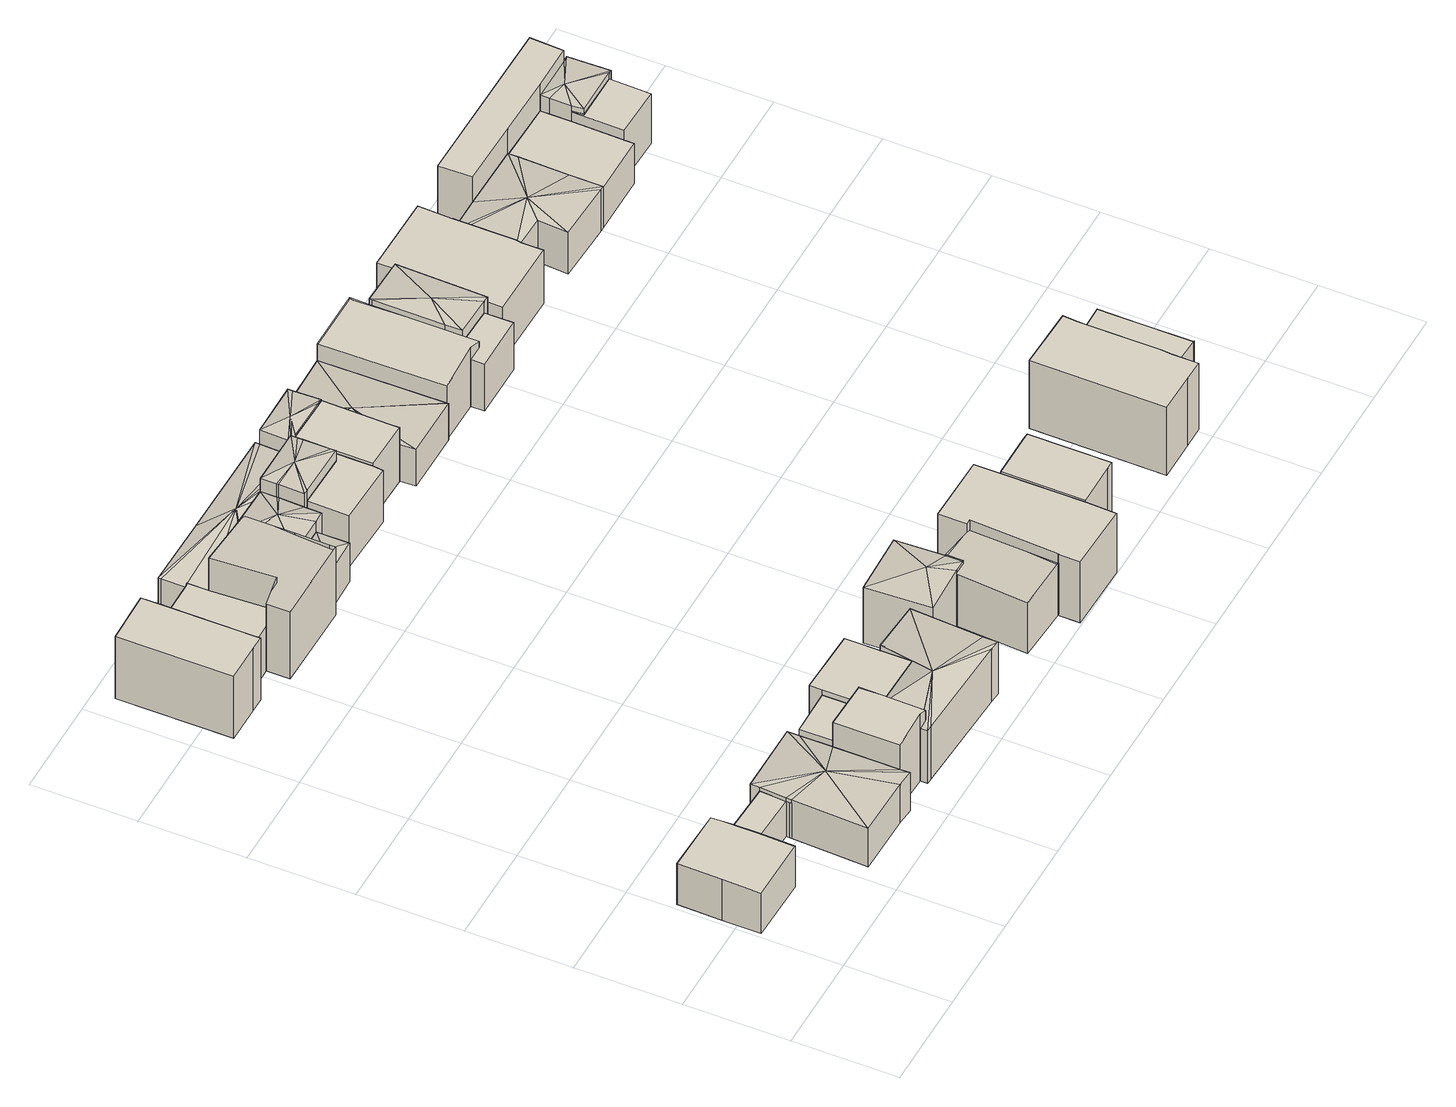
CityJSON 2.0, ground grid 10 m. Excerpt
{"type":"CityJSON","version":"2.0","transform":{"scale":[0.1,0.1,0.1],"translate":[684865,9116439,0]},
"CityObjects":{
"building1":{"type":"Building","attributes":{"Building Type":"Residential","Roof Shape":"gable","Roof Material":"Concrete Glazed Tile","Roof Material Code":"1","Roof Direction":"west","Building Height":4.65,"Roof Slope":32.8,"Footprint Area":48.59,"Solar PV Capacity Low":6.08,"Solar PV Capacity High":7.99,"Solar Annual Energy Low":8772,"Solar Annual Energy High":11561,"Suitable PV Area":36.32},"geometry":[{"type":"MultiSurface","lod":"2.2","boundaries":[[[0,1,2,3,4,5,6]],[[6,5,7,8]],[[5,4,9,7]],[[4,3,10,9]],[[3,2,11,10]],[[2,1,12,11]],[[1,0,13,12]],[[0,6,8,13]],[[8,7,9,10,11,12,13]]]}]},
"building2":{"type":"Building","attributes":{"Building Type":"Residential","Roof Shape":"flat","Roof Material":"Concrete Glazed Tile","Roof Material Code":"1","Roof Direction":"west","Building Height":4,"Roof Slope":13.8,"Footprint Area":12.95,"Solar PV Capacity Low":1.62,"Solar PV Capacity High":2.13,"Solar Annual Energy Low":2338,"Solar Annual Energy High":3081,"Suitable PV Area":9.68},"geometry":[{"type":"MultiSurface","lod":"2.2","boundaries":[[[4,3,14,15,16]],[[16,15,17,18]],[[15,14,19,17]],[[14,3,20,19]],[[3,4,21,20]],[[4,16,18,21]],[[18,17,19,20,21]]]}]},
"building3":{"type":"Building","attributes":{"Building Type":"Residential","Roof Shape":"hip","Roof Material":"Concrete Aluminum Tile","Roof Material Code":"2","Roof Direction":"west","Building Height":4.43,"Roof Slope":21.6,"Footprint Area":80.81,"Solar PV Capacity Low":10.12,"Solar PV Capacity High":13.29,"Solar Annual Energy Low":14590,"Solar Annual Energy High":19228,"Suitable PV Area":60.41},"geometry":[{"type":"MultiSurface","lod":"2.2","boundaries":[[[22,23,24,25,26,16,14,15,27,28,29]],[[29,28,30,31]],[[28,27,32,30]],[[27,15,33,32]],[[15,14,34,33]],[[14,16,35,34]],[[16,26,36,35]],[[26,25,37,36]],[[25,24,38,37]],[[24,23,39,38]],[[23,22,40,39]],[[22,29,31,40]],[[31,30,41]],[[30,32,41]],[[32,33,41]],[[33,34,41]],[[34,35,41]],[[35,36,41]],[[36,37,41]],[[37,38,41]],[[38,39,41]],[[39,40,41]],[[40,31,41]]]}]},
"building4":{"type":"Building","attributes":{"Building Type":"Residential","Roof Shape":"gable","Roof Material":"Concrete Glazed Tile","Roof Material Code":"1","Roof Direction":"west","Building Height":7.16,"Roof Slope":28.5,"Footprint Area":28.82,"Solar PV Capacity Low":3.61,"Solar PV Capacity High":4.74,"Solar Annual Energy Low":5203,"Solar Annual Energy High":6857,"Suitable PV Area":21.54},"geometry":[{"type":"MultiSurface","lod":"2.2","boundaries":[[[42,23,22,43,44,45,46]],[[46,45,47,48]],[[45,44,49,47]],[[44,43,50,49]],[[43,22,51,50]],[[22,23,52,51]],[[23,42,53,52]],[[42,46,48,53]],[[48,47,49,50,51,52,53]]]}]},
"building5":{"type":"Building","attributes":{"Building Type":"Residential","Roof Shape":"flat","Roof Material":"Concrete Glazed Tile","Roof Material Code":"1","Roof Direction":"west","Building Height":7.09,"Roof Slope":12,"Footprint Area":56.06,"Solar PV Capacity Low":7.02,"Solar PV Capacity High":9.22,"Solar Annual Energy Low":10121,"Solar Annual Energy High":13339,"Suitable PV Area":41.9},"geometry":[{"type":"MultiSurface","lod":"2.2","boundaries":[[[54,55,56,57,58,59,60,61,62,63]],[[63,62,64,65]],[[62,61,66,64]],[[61,60,67,66]],[[60,59,68,67]],[[59,58,69,68]],[[58,57,70,69]],[[57,56,71,70]],[[56,55,72,71]],[[55,54,73,72]],[[54,63,65,73]],[[65,64,66,67,68,69,70,71,72,73]]]}]},
"building6":{"type":"Building","attributes":{"Building Type":"Residential","Roof Shape":"shed","Roof Material":"Concrete Glazed Tile","Roof Material Code":"1","Roof Direction":"west","Building Height":5.05,"Roof Slope":14.4,"Footprint Area":14.86,"Solar PV Capacity Low":1.86,"Solar PV Capacity High":2.44,"Solar Annual Energy Low":2682,"Solar Annual Energy High":3535,"Suitable PV Area":11.11},"geometry":[{"type":"MultiSurface","lod":"2.2","boundaries":[[[24,23,42,74]],[[74,42,75,76]],[[42,23,77,75]],[[23,24,78,77]],[[24,74,76,78]],[[76,75,77,78]]]}]},
"building7":{"type":"Building","attributes":{"Building Type":"Residential","Roof Shape":"shed","Roof Material":"Concrete Glazed Tile","Roof Material Code":"1","Roof Direction":"west","Building Height":4.99,"Roof Slope":16.9,"Footprint Area":43.11,"Solar PV Capacity Low":5.4,"Solar PV Capacity High":7.09,"Solar Annual Energy Low":7783,"Solar Annual Energy High":10257,"Suitable PV Area":32.22},"geometry":[{"type":"MultiSurface","lod":"2.2","boundaries":[[[79,57,56,55,54,80,81,82,83]],[[83,82,84,85]],[[82,81,86,84]],[[81,80,87,86]],[[80,54,88,87]],[[54,55,89,88]],[[55,56,90,89]],[[56,57,91,90]],[[57,79,92,91]],[[79,83,85,92]],[[85,84,86,87,88,89,90,91,92]]]}]},
"building8":{"type":"Building","attributes":{"Building Type":"Residential","Roof Shape":"shed","Roof Material":"Concrete Glazed Tile","Roof Material Code":"1","Roof Direction":"west","Building Height":5.4,"Roof Slope":18.8,"Footprint Area":41.82,"Solar PV Capacity Low":5.24,"Solar PV Capacity High":6.88,"Solar Annual Energy Low":7551,"Solar Annual Energy High":9951,"Suitable PV Area":31.26},"geometry":[{"type":"MultiSurface","lod":"2.2","boundaries":[[[93,74,42,46,45,94,95,96]],[[96,95,97,98]],[[95,94,99,97]],[[94,45,100,99]],[[45,46,101,100]],[[46,42,102,101]],[[42,74,103,102]],[[74,93,104,103]],[[93,96,98,104]],[[98,97,99,100,101,102,103,104]]]}]},
"building9":{"type":"Building","attributes":{"Building Type":"Residential","Roof Shape":"hip","Roof Material":"Concrete Glazed Tile","Roof Material Code":"1","Roof Direction":"west","Building Height":5.96,"Roof Slope":29.7,"Footprint Area":73,"Solar PV Capacity Low":9.14,"Solar PV Capacity High":12,"Solar Annual Energy Low":13180,"Solar Annual Energy High":17370,"Suitable PV Area":54.57},"geometry":[{"type":"MultiSurface","lod":"2.2","boundaries":[[[95,94,45,44,43,105,106,107,108,109,110]],[[110,109,111,112]],[[109,108,113,111]],[[108,107,114,113]],[[107,106,115,114]],[[106,105,116,115]],[[105,43,117,116]],[[43,44,118,117]],[[44,45,119,118]],[[45,94,120,119]],[[94,95,121,120]],[[95,110,112,121]],[[112,111,122]],[[111,113,122]],[[113,114,122]],[[114,115,122]],[[115,116,122]],[[116,117,122]],[[117,118,122]],[[118,119,122]],[[119,120,122]],[[120,121,122]],[[121,112,122]]]}]},
"building10":{"type":"Building","attributes":{"Building Type":"Residential","Roof Shape":"gable","Roof Material":"Concrete Glazed Tile","Roof Material Code":"1","Roof Direction":"west","Building Height":7.72,"Roof Slope":29,"Footprint Area":58.83,"Solar PV Capacity Low":7.37,"Solar PV Capacity High":9.67,"Solar Annual Energy Low":10621,"Solar Annual Energy High":13997,"Suitable PV Area":43.97},"geometry":[{"type":"MultiSurface","lod":"2.2","boundaries":[[[123,82,81,80,124,125,126,127,128]],[[128,127,129,130]],[[127,126,131,129]],[[126,125,132,131]],[[125,124,133,132]],[[124,80,134,133]],[[80,81,135,134]],[[81,82,136,135]],[[82,123,137,136]],[[123,128,130,137]],[[130,129,131,132,133,134,135,136,137]]]}]},
"building11":{"type":"Building","attributes":{"Building Type":"Residential","Roof Shape":"hip","Roof Material":"Concrete Glazed Tile","Roof Material Code":"1","Roof Direction":"west","Building Height":4.42,"Roof Slope":23.5,"Footprint Area":12.83,"Solar PV Capacity Low":1.61,"Solar PV Capacity High":2.11,"Solar Annual Energy Low":2316,"Solar Annual Energy High":3052,"Suitable PV Area":9.59},"geometry":[{"type":"MultiSurface","lod":"2.2","boundaries":[[[138,127,126,139]],[[139,126,140,141]],[[126,127,142,140]],[[127,138,143,142]],[[138,139,141,143]],[[141,140,144]],[[140,142,144]],[[142,143,144]],[[143,141,144]]]}]},
"building12":{"type":"Building","attributes":{"Building Type":"Residential","Roof Shape":"hip","Roof Material":"Concrete Glazed Tile","Roof Material Code":"1","Roof Direction":"west","Building Height":5.57,"Roof Slope":29.8,"Footprint Area":30.29,"Solar PV Capacity Low":3.79,"Solar PV Capacity High":4.98,"Solar Annual Energy Low":5468,"Solar Annual Energy High":7206,"Suitable PV Area":22.64},"geometry":[{"type":"MultiSurface","lod":"2.2","boundaries":[[[145,123,128,127,138,146,147,148,149,150]],[[150,149,151,152]],[[149,148,153,151]],[[148,147,154,153]],[[147,146,155,154]],[[146,138,156,155]],[[138,127,157,156]],[[127,128,158,157]],[[128,123,159,158]],[[123,145,160,159]],[[145,150,152,160]],[[152,151,161]],[[151,153,161]],[[153,154,161]],[[154,155,161]],[[155,156,161]],[[156,157,161]],[[157,158,161]],[[158,159,161]],[[159,160,161]],[[160,152,161]]]}]},
"building13":{"type":"Building","attributes":{"Building Type":"Residential","Roof Shape":"hip","Roof Material":"Concrete Glazed Tile","Roof Material Code":"1","Roof Direction":"west","Building Height":4.81,"Roof Slope":21.3,"Footprint Area":66.7,"Solar PV Capacity Low":8.35,"Solar PV Capacity High":10.97,"Solar Annual Energy Low":12042,"Solar Annual Energy High":15870,"Suitable PV Area":49.86},"geometry":[{"type":"MultiSurface","lod":"2.2","boundaries":[[[162,163,164,79,83,82,123,145,150,165,166,167,168,169,170]],[[170,169,171,172]],[[169,168,173,171]],[[168,167,174,173]],[[167,166,175,174]],[[166,165,176,175]],[[165,150,177,176]],[[150,145,178,177]],[[145,123,179,178]],[[123,82,180,179]],[[82,83,181,180]],[[83,79,182,181]],[[79,164,183,182]],[[164,163,184,183]],[[163,162,185,184]],[[162,170,172,185]],[[172,171,186]],[[171,173,186]],[[173,174,186]],[[174,175,186]],[[175,176,186]],[[176,177,186]],[[177,178,186]],[[178,179,186]],[[179,180,186]],[[180,181,186]],[[181,182,186]],[[182,183,186]],[[183,184,186]],[[184,185,186]],[[185,172,186]]]}]},
"building14":{"type":"Building","attributes":{"Building Type":"Residential","Roof Shape":"hip","Roof Material":"Clay Tile Shingle","Roof Material Code":"3","Roof Direction":"west","Building Height":6.36,"Roof Slope":20.3,"Footprint Area":38.87,"Solar PV Capacity Low":4.87,"Solar PV Capacity High":6.39,"Solar Annual Energy Low":7019,"Solar Annual Energy High":9250,"Suitable PV Area":29.06},"geometry":[{"type":"MultiSurface","lod":"2.2","boundaries":[[[187,188,189,190,191,192]],[[192,191,193,194]],[[191,190,195,193]],[[190,189,196,195]],[[189,188,197,196]],[[188,187,198,197]],[[187,192,194,198]],[[194,193,199]],[[193,195,199]],[[195,196,199]],[[196,197,199]],[[197,198,199]],[[198,194,199]]]}]},
"building15":{"type":"Building","attributes":{"Building Type":"Residential","Roof Shape":"gable","Roof Material":"Concrete Glazed Tile","Roof Material Code":"1","Roof Direction":"west","Building Height":5.8,"Roof Slope":25.9,"Footprint Area":42.15,"Solar PV Capacity Low":5.28,"Solar PV Capacity High":6.93,"Solar Annual Energy Low":7610,"Solar Annual Energy High":10029,"Suitable PV Area":31.51},"geometry":[{"type":"MultiSurface","lod":"2.2","boundaries":[[[200,190,189,188,201,202,203,204]],[[204,203,205,206]],[[203,202,207,205]],[[202,201,208,207]],[[201,188,209,208]],[[188,189,210,209]],[[189,190,211,210]],[[190,200,212,211]],[[200,204,206,212]],[[206,205,207,208,209,210,211,212]]]}]},
"building16":{"type":"Building","attributes":{"Building Type":"Residential","Roof Shape":"flat","Roof Material":"Concrete Glazed Tile","Roof Material Code":"1","Roof Direction":"west","Building Height":5.93,"Roof Slope":8.5,"Footprint Area":24.66,"Solar PV Capacity Low":3.09,"Solar PV Capacity High":4.06,"Solar Annual Energy Low":4452,"Solar Annual Energy High":5867,"Suitable PV Area":18.43},"geometry":[{"type":"MultiSurface","lod":"2.2","boundaries":[[[213,214,215,216,217,218,219]],[[219,218,220,221]],[[218,217,222,220]],[[217,216,223,222]],[[216,215,224,223]],[[215,214,225,224]],[[214,213,226,225]],[[213,219,221,226]],[[221,220,222,223,224,225,226]]]}]},
"building17":{"type":"Building","attributes":{"Building Type":"Residential","Roof Shape":"hip","Roof Material":"Concrete Glazed Tile","Roof Material Code":"1","Roof Direction":"west","Building Height":7.11,"Roof Slope":25.2,"Footprint Area":23.7,"Solar PV Capacity Low":2.97,"Solar PV Capacity High":3.9,"Solar Annual Energy Low":4278,"Solar Annual Energy High":5638,"Suitable PV Area":17.71},"geometry":[{"type":"MultiSurface","lod":"2.2","boundaries":[[[167,165,150,149,148,147,215,214,213,166]],[[166,213,227,228]],[[213,214,229,227]],[[214,215,230,229]],[[215,147,231,230]],[[147,148,232,231]],[[148,149,233,232]],[[149,150,234,233]],[[150,165,235,234]],[[165,167,236,235]],[[167,166,228,236]],[[228,227,237]],[[227,229,237]],[[229,230,237]],[[230,231,237]],[[231,232,237]],[[232,233,237]],[[233,234,237]],[[234,235,237]],[[235,236,237]],[[236,228,237]]]}]},
"building18":{"type":"Building","attributes":{"Building Type":"Residential","Roof Shape":"shed","Roof Material":"Concrete Glazed Tile","Roof Material Code":"1","Roof Direction":"west","Building Height":6.82,"Roof Slope":18,"Footprint Area":86.61,"Solar PV Capacity Low":10.84,"Solar PV Capacity High":14.24,"Solar Annual Energy Low":15636,"Solar Annual Energy High":20607,"Suitable PV Area":64.74},"geometry":[{"type":"MultiSurface","lod":"2.2","boundaries":[[[238,200,204,202,203,239,240,241,242,243]],[[243,242,244,245]],[[242,241,246,244]],[[241,240,247,246]],[[240,239,248,247]],[[239,203,249,248]],[[203,202,250,249]],[[202,204,251,250]],[[204,200,252,251]],[[200,238,253,252]],[[238,243,245,253]],[[245,244,246,247,248,249,250,251,252,253]]]}]},
"building19":{"type":"Building","attributes":{"Building Type":"Residential","Roof Shape":"flat","Roof Material":"Concrete Glazed Tile","Roof Material Code":"1","Roof Direction":"west","Building Height":6.24,"Roof Slope":7.2,"Footprint Area":37.83,"Solar PV Capacity Low":4.74,"Solar PV Capacity High":6.22,"Solar Annual Energy Low":6829,"Solar Annual Energy High":9001,"Suitable PV Area":28.28},"geometry":[{"type":"MultiSurface","lod":"2.2","boundaries":[[[254,255,165,167,166,213,219,218,256,257,258]],[[258,257,259,260]],[[257,256,261,259]],[[256,218,262,261]],[[218,219,263,262]],[[219,213,264,263]],[[213,166,265,264]],[[166,167,266,265]],[[167,165,267,266]],[[165,255,268,267]],[[255,254,269,268]],[[254,258,260,269]],[[260,259,261,262,263,264,265,266,267,268,269]]]}]},
"building20":{"type":"Building","attributes":{"Building Type":"Residential","Roof Shape":"hip","Roof Material":"Concrete Glazed Tile","Roof Material Code":"1","Roof Direction":"west","Building Height":6.37,"Roof Slope":25.9,"Footprint Area":16.34,"Solar PV Capacity Low":2.05,"Solar PV Capacity High":2.69,"Solar Annual Energy Low":2950,"Solar Annual Energy High":3888,"Suitable PV Area":12.21},"geometry":[{"type":"MultiSurface","lod":"2.2","boundaries":[[[169,168,167,165,255,254,270,271]],[[271,270,272,273]],[[270,254,274,272]],[[254,255,275,274]],[[255,165,276,275]],[[165,167,277,276]],[[167,168,278,277]],[[168,169,279,278]],[[169,271,273,279]],[[273,272,280]],[[272,274,280]],[[274,275,280]],[[275,276,280]],[[276,277,280]],[[277,278,280]],[[278,279,280]],[[279,273,280]]]}]},
"building21":{"type":"Building","attributes":{"Building Type":"Residential","Roof Shape":"flat","Roof Material":"Concrete Glazed Tile","Roof Material Code":"1","Roof Direction":"west","Building Height":7.03,"Roof Slope":5.7,"Footprint Area":39.26,"Solar PV Capacity Low":4.92,"Solar PV Capacity High":6.46,"Solar Annual Energy Low":7089,"Solar Annual Energy High":9342,"Suitable PV Area":29.35},"geometry":[{"type":"MultiSurface","lod":"2.2","boundaries":[[[281,242,241,282,283,284]],[[284,283,285,286]],[[283,282,287,285]],[[282,241,288,287]],[[241,242,289,288]],[[242,281,290,289]],[[281,284,286,290]],[[286,285,287,288,289,290]]]}]},
"building22":{"type":"Building","attributes":{"Building Type":"Residential","Roof Shape":"hip","Roof Material":"Concrete Glazed Tile","Roof Material Code":"1","Roof Direction":"west","Building Height":4.15,"Roof Slope":22.7,"Footprint Area":72.63,"Solar PV Capacity Low":9.09,"Solar PV Capacity High":11.94,"Solar Annual Energy Low":13113,"Solar Annual Energy High":17282,"Suitable PV Area":54.29},"geometry":[{"type":"MultiSurface","lod":"2.2","boundaries":[[[291,271,270,254,258,257,292,293,294,295]],[[295,294,296,297]],[[294,293,298,296]],[[293,292,299,298]],[[292,257,300,299]],[[257,258,301,300]],[[258,254,302,301]],[[254,270,303,302]],[[270,271,304,303]],[[271,291,305,304]],[[291,295,297,305]],[[297,296,306]],[[296,298,306]],[[298,299,306]],[[299,300,306]],[[300,301,306]],[[301,302,306]],[[302,303,306]],[[303,304,306]],[[304,305,306]],[[305,297,306]]]}]},
"building23":{"type":"Building","attributes":{"Building Type":"Residential","Roof Shape":"gable","Roof Material":"Concrete Glazed Tile","Roof Material Code":"1","Roof Direction":"west","Building Height":6.14,"Roof Slope":26.6,"Footprint Area":72,"Solar PV Capacity Low":9.02,"Solar PV Capacity High":11.84,"Solar Annual Energy Low":13000,"Solar Annual Energy High":17133,"Suitable PV Area":53.82},"geometry":[{"type":"MultiSurface","lod":"2.2","boundaries":[[[295,294,307,308,309,310,311,312,313]],[[313,312,314,315]],[[312,311,316,314]],[[311,310,317,316]],[[310,309,318,317]],[[309,308,319,318]],[[308,307,320,319]],[[307,294,321,320]],[[294,295,322,321]],[[295,313,315,322]],[[315,314,316,317,318,319,320,321,322]]]}]},
"building24":{"type":"Building","attributes":{"Building Type":"Residential","Roof Shape":"flat","Roof Material":"Concrete Glazed Tile","Roof Material Code":"1","Roof Direction":"west","Building Height":5.42,"Roof Slope":10.3,"Footprint Area":12.89,"Solar PV Capacity Low":1.61,"Solar PV Capacity High":2.12,"Solar Annual Energy Low":2327,"Solar Annual Energy High":3067,"Suitable PV Area":9.63},"geometry":[{"type":"MultiSurface","lod":"2.2","boundaries":[[[323,309,308,307,324,325]],[[325,324,326,327]],[[324,307,328,326]],[[307,308,329,328]],[[308,309,330,329]],[[309,323,331,330]],[[323,325,327,331]],[[327,326,328,329,330,331]]]}]},
"building25":{"type":"Building","attributes":{"Building Type":"Residential","Roof Shape":"hip","Roof Material":"Clay Tile Shingle","Roof Material Code":"3","Roof Direction":"west","Building Height":6.73,"Roof Slope":27.5,"Footprint Area":39.78,"Solar PV Capacity Low":4.98,"Solar PV Capacity High":6.54,"Solar Annual Energy Low":7183,"Solar Annual Energy High":9466,"Suitable PV Area":29.74},"geometry":[{"type":"MultiSurface","lod":"2.2","boundaries":[[[312,311,310,309,323,332,333]],[[333,332,334,335]],[[332,323,336,334]],[[323,309,337,336]],[[309,310,338,337]],[[310,311,339,338]],[[311,312,340,339]],[[312,333,335,340]],[[335,334,341]],[[334,336,341]],[[336,337,341]],[[337,338,341]],[[338,339,341]],[[339,340,341]],[[340,335,341]]]}]},
"building26":{"type":"Building","attributes":{"Building Type":"Residential","Roof Shape":"shed","Roof Material":"Asbestos Sheet","Roof Material Code":"4","Roof Direction":"west","Building Height":7.62,"Roof Slope":15.5,"Footprint Area":78.04,"Solar PV Capacity Low":9.77,"Solar PV Capacity High":12.83,"Solar Annual Energy Low":14090,"Solar Annual Energy High":18569,"Suitable PV Area":58.34},"geometry":[{"type":"MultiSurface","lod":"2.2","boundaries":[[[342,343,344,345,346,347,348,349,350]],[[350,349,351,352]],[[349,348,353,351]],[[348,347,354,353]],[[347,346,355,354]],[[346,345,356,355]],[[345,344,357,356]],[[344,343,358,357]],[[343,342,359,358]],[[342,350,352,359]],[[352,351,353,354,355,356,357,358,359]]]}]},
"building27":{"type":"Building","attributes":{"Building Type":"Residential","Roof Shape":"shed","Roof Material":"Concrete Glazed Tile","Roof Material Code":"1","Roof Direction":"west","Building Height":5.62,"Roof Slope":10.3,"Footprint Area":34.53,"Solar PV Capacity Low":4.32,"Solar PV Capacity High":5.68,"Solar Annual Energy Low":6234,"Solar Annual Energy High":8216,"Suitable PV Area":25.81},"geometry":[{"type":"MultiSurface","lod":"2.2","boundaries":[[[345,360,361,362,363,348,347,346]],[[346,347,364,365]],[[347,348,366,364]],[[348,363,367,366]],[[363,362,368,367]],[[362,361,369,368]],[[361,360,370,369]],[[360,345,371,370]],[[345,346,365,371]],[[365,364,366,367,368,369,370,371]]]}]},
"building28":{"type":"Building","attributes":{"Building Type":"Residential","Roof Shape":"gable","Roof Material":"Concrete Glazed Tile","Roof Material Code":"1","Roof Direction":"west","Building Height":6.07,"Roof Slope":26.1,"Footprint Area":89.19,"Solar PV Capacity Low":11.17,"Solar PV Capacity High":14.67,"Solar Annual Energy Low":16102,"Solar Annual Energy High":21221,"Suitable PV Area":66.67},"geometry":[{"type":"MultiSurface","lod":"2.2","boundaries":[[[333,332,372,373,374,375,376,377,378,379,380,381]],[[381,380,382,383]],[[380,379,384,382]],[[379,378,385,384]],[[378,377,386,385]],[[377,376,387,386]],[[376,375,388,387]],[[375,374,389,388]],[[374,373,390,389]],[[373,372,391,390]],[[372,332,392,391]],[[332,333,393,392]],[[333,381,383,393]],[[383,382,384,385,386,387,388,389,390,391,392,393]]]}]},
"building29":{"type":"Building","attributes":{"Building Type":"Residential","Roof Shape":"hip","Roof Material":"Concrete Glazed Tile","Roof Material Code":"1","Roof Direction":"west","Building Height":4.76,"Roof Slope":20.7,"Footprint Area":76.33,"Solar PV Capacity Low":9.56,"Solar PV Capacity High":12.55,"Solar Annual Energy Low":13781,"Solar Annual Energy High":18162,"Suitable PV Area":57.06},"geometry":[{"type":"MultiSurface","lod":"2.2","boundaries":[[[376,394,395,396,397,398,399,400,401,378,377]],[[377,378,402,403]],[[378,401,404,402]],[[401,400,405,404]],[[400,399,406,405]],[[399,398,407,406]],[[398,397,408,407]],[[397,396,409,408]],[[396,395,410,409]],[[395,394,411,410]],[[394,376,412,411]],[[376,377,403,412]],[[403,402,413]],[[402,404,413]],[[404,405,413]],[[405,406,413]],[[406,407,413]],[[407,408,413]],[[408,409,413]],[[409,410,413]],[[410,411,413]],[[411,412,413]],[[412,403,413]]]}]},
"building30":{"type":"Building","attributes":{"Building Type":"Residential","Roof Shape":"flat","Roof Material":"Concrete Glazed Tile","Roof Material Code":"1","Roof Direction":"west","Building Height":4.61,"Roof Slope":8.8,"Footprint Area":51.93,"Solar PV Capacity Low":6.5,"Solar PV Capacity High":8.54,"Solar Annual Energy Low":9376,"Solar Annual Energy High":12357,"Suitable PV Area":38.82},"geometry":[{"type":"MultiSurface","lod":"2.2","boundaries":[[[400,399,397,414,415,416,417,418]],[[418,417,419,420]],[[417,416,421,419]],[[416,415,422,421]],[[415,414,423,422]],[[414,397,424,423]],[[397,399,425,424]],[[399,400,426,425]],[[400,418,420,426]],[[420,419,421,422,423,424,425,426]]]}]},
"building31":{"type":"Building","attributes":{"Building Type":"Residential","Roof Shape":"gable","Roof Material":"Concrete Glazed Tile","Roof Material Code":"1","Roof Direction":"west","Building Height":7.55,"Roof Slope":34.5,"Footprint Area":55.42,"Solar PV Capacity Low":6.94,"Solar PV Capacity High":9.11,"Solar Annual Energy Low":10006,"Solar Annual Energy High":13187,"Suitable PV Area":41.43},"geometry":[{"type":"MultiSurface","lod":"2.2","boundaries":[[[427,401,400,418,428,429]],[[429,428,430,431]],[[428,418,432,430]],[[418,400,433,432]],[[400,401,434,433]],[[401,427,435,434]],[[427,429,431,435]],[[431,430,432,433,434,435]]]}]},
"building32":{"type":"Building","attributes":{"Building Type":"Residential","Roof Shape":"gable","Roof Material":"Concrete Glazed Tile","Roof Material Code":"1","Roof Direction":"west","Building Height":5.71,"Roof Slope":25.8,"Footprint Area":18.83,"Solar PV Capacity Low":2.36,"Solar PV Capacity High":3.1,"Solar Annual Energy Low":3400,"Solar Annual Energy High":4481,"Suitable PV Area":14.08},"geometry":[{"type":"MultiSurface","lod":"2.2","boundaries":[[[436,437,416,415,438]],[[438,415,439,440]],[[415,416,441,439]],[[416,442,441]],[[416,437,443,442]],[[437,436,444,443]],[[436,438,440,444]],[[440,439,441,442,443,444]]]}]},
"building33":{"type":"Building","attributes":{"Building Type":"Residential","Roof Shape":"hip","Roof Material":"Concrete Glazed Tile","Roof Material Code":"1","Roof Direction":"west","Building Height":6.36,"Roof Slope":28.3,"Footprint Area":20.37,"Solar PV Capacity Low":2.55,"Solar PV Capacity High":3.35,"Solar Annual Energy Low":3677,"Solar Annual Energy High":4846,"Suitable PV Area":15.22},"geometry":[{"type":"MultiSurface","lod":"2.2","boundaries":[[[428,418,417,416,437,436,445,446]],[[446,445,447,448]],[[445,436,449,447]],[[436,437,450,449]],[[437,416,451,450]],[[416,417,452,451]],[[417,418,453,452]],[[418,428,454,453]],[[428,446,448,454]],[[448,447,455]],[[447,449,455]],[[449,450,455]],[[450,451,455]],[[451,452,455]],[[452,453,455]],[[453,454,455]],[[454,448,455]]]}]}
},
"vertices":[
[5,114,0],[5,78,0],[67,77,0],[68,112,0],[68,137,0],[68,155,0],[6,156,0],[68,155,46],[6,156,47],[68,137,47],[68,112,47],[67,77,47],[5,78,46],[5,114,47],
[118,110,0],[118,105,0],[120,135,0],[118,105,40],[120,135,40],[118,110,40],[68,112,40],[68,137,40],
[190,40,0],[190,102,0],[190,133,0],[190,144,0],[120,144,0],[115,33,0],[174,32,0],[190,31,0],[174,32,44],[190,31,44],[115,33,44],[118,105,44],[118,110,44],[120,135,44],[120,144,44],[190,144,44],[190,133,44],[190,102,44],[190,40,44],[156,92,50],
[236,101,0],[226,39,0],[236,39,0],[237,81,0],[237,101,0],[237,81,72],[237,101,72],[236,39,72],[226,39,77],[190,40,72],[190,102,72],[236,101,72],
[75,582,0],[75,589,0],[75,658,0],[75,663,0],[75,666,0],[75,682,0],[24,681,0],[24,572,0],[61,572,0],[75,572,0],[61,572,71],[75,572,71],[24,572,71],[24,681,71],[75,682,71],[75,666,71],[75,663,71],[75,658,71],[75,589,71],[75,582,71],
[236,134,0],[236,101,50],[236,134,50],[190,102,51],[190,133,51],
[124,664,0],[108,583,0],[130,584,0],[127,645,0],[127,665,0],[127,645,50],[127,665,50],[130,584,50],[108,583,51],[75,582,52],[75,589,52],[75,658,52],[75,663,52],[124,664,50],
[236,146,0],[301,80,0],[301,112,0],[301,145,0],[301,112,54],[301,145,54],[301,80,54],[237,81,56],[237,101,56],[236,101,56],[236,134,56],[236,146,56],
[226,32,0],[232,32,0],[337,27,0],[347,26,0],[347,40,0],[351,109,0],[347,40,60],[351,109,60],[347,26,60],[337,27,60],[232,32,60],[226,32,60],[226,39,60],[236,39,60],[237,81,60],[301,80,60],[301,112,60],[285,56,68],
[189,644,0],[108,561,0],[193,560,0],[193,566,0],[193,598,0],[194,644,0],[193,598,78],[194,644,77],[193,566,78],[193,560,78],[108,561,77],[108,583,77],[130,584,88],[127,645,87],[189,644,80],
[234,598,0],[234,567,0],[193,566,44],[234,567,44],[193,598,44],[234,598,44],[214,582,47],
[189,656,0],[245,598,0],[245,614,0],[246,638,0],[246,640,0],[246,655,0],[246,640,56],[246,655,56],[246,638,56],[245,614,56],[245,598,56],[234,598,56],[193,598,56],[194,644,56],[189,644,56],[189,656,56],[223,628,61],
[193,689,0],[124,690,0],[124,687,0],[303,655,0],[303,643,0],[303,649,0],[303,657,0],[304,684,0],[304,688,0],[304,684,48],[304,688,48],[303,657,48],[303,649,48],[303,643,48],[303,655,48],[246,655,48],[189,656,48],[189,644,48],[127,645,48],[127,665,48],[124,664,48],[124,687,48],[124,690,48],[193,689,48],[223,666,52],
[356,90,0],[405,92,0],[417,92,0],[417,108,0],[415,155,0],[353,153,0],[415,155,64],[353,153,64],[417,108,64],[417,92,64],[405,92,64],[356,90,64],[394,115,68],
[453,106,0],[401,25,0],[454,22,0],[453,22,0],[458,106,0],[453,22,60],[458,106,58],[454,22,60],[401,25,58],[405,92,60],[417,92,65],[417,108,65],[453,106,60],
[303,618,0],[303,613,0],[250,614,0],[249,575,0],[310,573,0],[311,583,0],[311,617,0],[311,583,59],[311,617,59],[310,573,59],[249,575,59],[250,614,59],[303,613,59],[303,618,59],
[303,618,71],[303,643,71],[303,613,71],[250,614,71],[245,614,71],[246,638,71],[246,640,71],[246,655,71],[303,655,71],[303,649,71],[272,636,75],
[453,133,0],[453,2,0],[520,1,0],[521,30,0],[521,108,0],[521,133,0],[521,108,68],[521,133,68],[521,30,68],[520,1,68],[453,2,70],[453,22,70],[454,22,70],[458,106,70],[453,106,70],[453,133,70],
[359,654,0],[354,654,0],[359,582,0],[359,592,0],[360,654,0],[359,592,62],[360,654,62],[359,582,62],[311,583,62],[311,617,62],[303,618,62],[303,643,62],[303,649,62],[303,655,62],[354,654,62],[359,654,62],
[358,680,0],[358,684,0],[358,680,64],[358,684,64],[359,654,64],[354,654,64],[303,655,64],[303,649,64],[303,657,64],[304,684,64],[327,667,67],
[564,108,0],[563,30,0],[571,30,0],[571,108,0],[571,30,70],[571,108,70],[563,30,70],[521,30,70],[521,108,70],[564,108,70],
[358,686,0],[360,567,0],[421,567,0],[421,568,0],[420,687,0],[421,568,42],[420,687,42],[421,567,42],[360,567,42],[359,592,42],[360,654,42],[359,654,42],[358,680,42],[358,684,42],[358,686,42],[377,634,47],
[465,568,0],[481,568,0],[481,583,0],[481,599,0],[481,666,0],[481,669,0],[481,687,0],[481,669,61],[481,687,61],[481,666,61],[481,599,61],[481,583,61],[481,568,61],[465,568,68],[421,568,62],[420,687,61],
[520,582,0],[465,555,0],[520,555,0],[465,555,54],[520,555,54],[465,568,54],[481,568,54],[481,583,54],[520,582,54],
[526,582,0],[528,668,0],[526,582,67],[528,668,67],[520,582,67],[481,583,67],[481,599,67],[481,666,67],[481,669,67],[500,621,72],
[642,14,0],[682,14,0],[703,14,0],[703,39,0],[704,50,0],[704,120,0],[704,126,0],[705,140,0],[643,141,0],[705,140,76],[643,141,78],[704,126,76],[704,120,76],[704,50,76],[703,39,76],[703,14,76],[682,14,77],[642,14,78],
[744,38,0],[743,38,0],[743,87,0],[743,127,0],[704,120,57],[704,50,57],[704,126,57],[743,127,56],[743,87,56],[743,38,56],[744,38,56],[703,39,57],
[526,568,0],[602,567,0],[602,583,0],[602,588,0],[603,594,0],[603,647,0],[603,651,0],[603,652,0],[604,684,0],[528,685,0],[604,684,61],[528,685,61],[603,652,61],[603,651,61],[603,647,61],[603,594,61],[602,588,61],[602,583,61],[602,567,61],[526,568,61],[526,582,61],[528,668,61],
[644,593,0],[642,564,0],[700,562,0],[704,562,0],[704,593,0],[705,641,0],[705,650,0],[640,651,0],[603,651,48],[603,647,48],[640,651,48],[705,650,48],[705,641,48],[704,593,48],[704,562,48],[700,562,48],[642,564,48],[644,593,48],[603,594,48],[659,610,54],
[763,562,0],[763,571,0],[764,620,0],[764,640,0],[764,649,0],[764,640,46],[764,649,46],[764,620,46],[763,571,46],[763,562,46],[704,562,46],[705,641,46],[705,650,46],
[640,683,0],[809,649,0],[810,681,0],[809,649,76],[810,681,77],[764,649,76],[705,650,76],[640,651,77],[640,683,76],
[813,609,0],[765,609,0],[812,570,0],[763,571,57],[812,570,57],[764,620,57],[764,620,58],[765,609,58],[813,609,57],
[816,609,0],[815,649,0],[816,609,64],[815,649,64],[813,609,64],[765,609,64],[764,620,64],[764,640,64],[764,649,64],[809,649,64],[782,635,67]
]}
